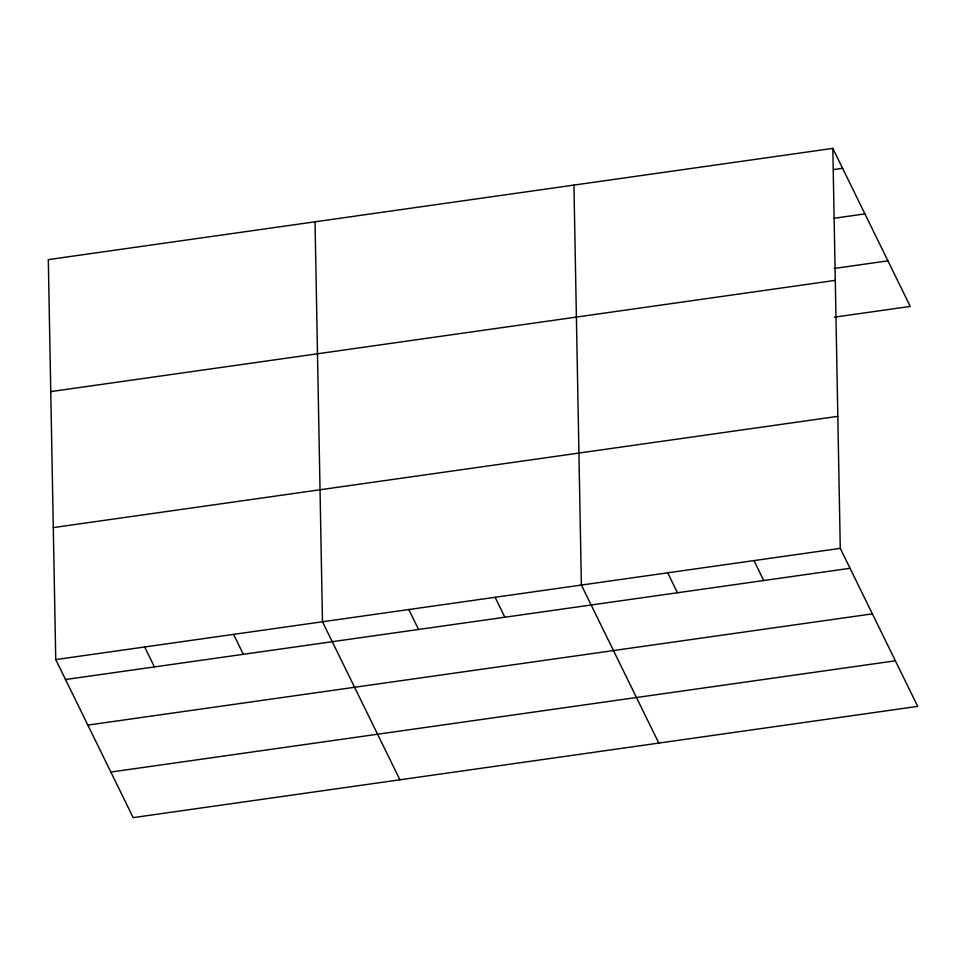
<?xml version="1.0" encoding="UTF-8"?>
<svg xmlns="http://www.w3.org/2000/svg" width="966" height="966" viewBox="0 0 966 966"><rect width="100%" height="100%" fill="white"/><g stroke="black" fill="none" stroke-linecap="round" stroke-linejoin="round"><path stroke-width="1.45" d="M832.825 148.378L48.3 259.625L55.75 659.585L133.175 817.622L917.7 706.375L840.275 548.35L832.825 148.378L910.25 306.415L834.37 317.174M833.67 169.581L842.593 168.313M833.682 218.316L864.92 213.884M834.358 268.439L887.923 260.844M50.763 391.604L835.288 280.369M53.287 527.593L837.824 416.358M55.75 659.585L840.275 548.35M65.519 679.521L850.044 568.286M87.846 725.092L872.37 613.857M110.849 772.051L895.373 660.804M753.975 560.582L763.744 580.518M667.687 572.814L677.444 592.75M658.8 743.096L581.387 585.058L573.937 185.086M495.087 597.29L504.856 617.226M408.787 609.522L418.556 629.47M399.912 779.803L322.487 621.766L315.037 221.794M233.579 634.372L243.347 654.308M144.659 646.978L154.427 666.914"/></g></svg>
